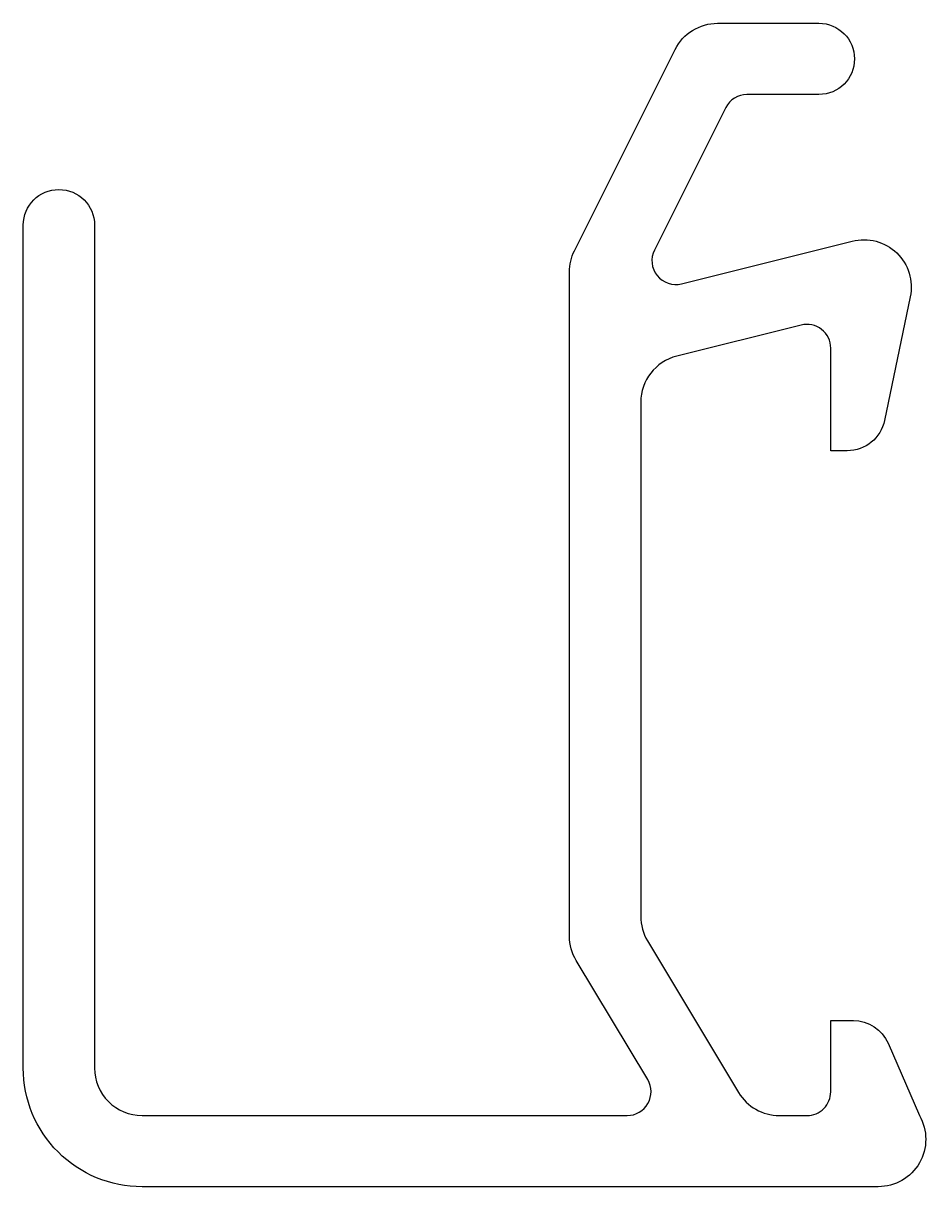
# Model space of a CAD drawing. Extents: x 176.5 to 195.5, y 215.2 to 239.7.
import ezdxf

# ---------------------------------------------------------------- set-up
doc = ezdxf.new("R2010")
doc.units = 0
doc.layers.get('0').update_dxf_attribs({"linetype": 'CONTINUOUS'})

msp = doc.modelspace()

# ---------------------------------------------------------------- linework, layer by layer
msp.add_lwpolyline([(195.355, 216.669, -0.57735), (194.489, 215.169), (178.989, 215.169, -0.414214), (176.489, 217.669), (176.489, 235.419, -1), (177.989, 235.419), (177.989, 217.669, 0.414214), (178.989, 216.669), (189.206, 216.669, 0.582971), (189.635, 217.426), (188.131, 219.932, -0.135933), (187.989, 220.446), (187.989, 234.433, -0.116434), (188.094, 234.88), (190.212, 239.116, -0.284079), (191.107, 239.669), (193.239, 239.669, -1), (193.239, 238.169), (191.725, 238.169, 0.284079), (191.278, 237.893), (189.777, 234.892, 0.640765), (190.346, 234.183), (193.942, 235.082, -0.553195), (195.164, 233.908), (194.622, 231.306, -0.355257), (193.838, 230.669), (193.489, 230.669), (193.489, 232.829, 0.487928), (192.868, 233.314), (190.246, 232.659, 0.344151), (189.489, 231.688), (189.489, 220.862, 0.135933), (189.631, 220.347), (191.547, 217.155, 0.263447), (192.404, 216.669), (192.989, 216.669, 0.414214), (193.489, 217.169), (193.489, 218.669), (193.965, 218.669, -0.298217), (194.698, 218.189), (195.355, 216.669)], format="xyb")

doc.saveas('drawing.dxf')
